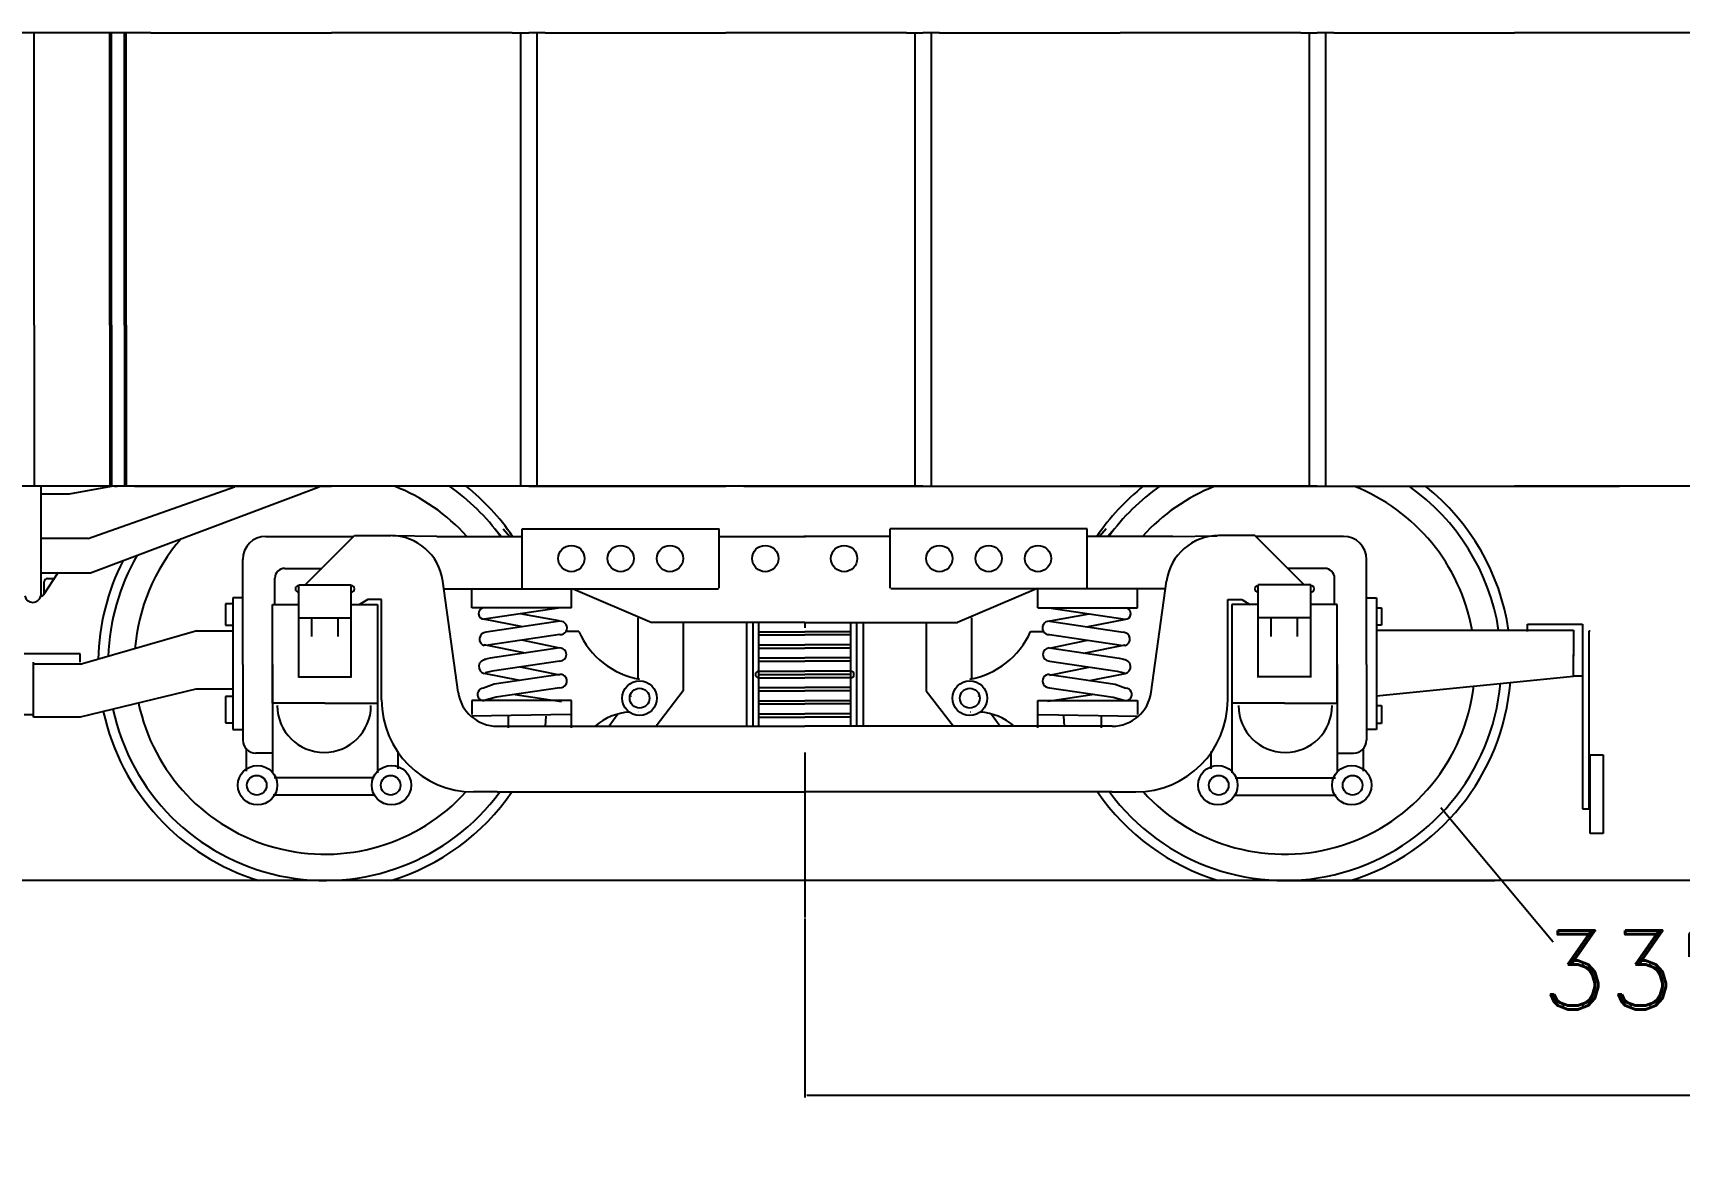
# Model space of a CAD drawing. Extents: x 0 to 750, y -2 to 474.
# Drawn here: x 101 to 226.3, y 137.9 to 223.6 of the extents above; entities that cross this region are included whole.
import ezdxf

# ---------------------------------------------------------------- set-up
doc = ezdxf.new("R2010")
doc.units = 0
doc.layers.get('0').update_dxf_attribs({"color": 1, "linetype": 'CONTINUOUS'})
doc.layers.get('DEFPOINTS').update_dxf_attribs({"linetype": 'CONTINUOUS'})
doc.layers.add('AFTER', color=1, linetype='CONTINUOUS')
doc.styles.add('DIM', font='romand', dxfattribs={"height": 6})
doc.dimstyles.get("Standard").update_dxf_attribs({"dimtxt": 2.5, "dimasz": 2.5, "dimexe": 1.25, "dimexo": 0.625, "dimtad": 1, "dimcen": 2.5, "dimazin": 3, "dimtfac": 1, "dimtmove": 0, "dimatfit": 3})

# ---------------------------------------------------------------- blocks, each defined once
blk = doc.blocks.new('*D8')
at = {"color": 0, "linetype": 'BYBLOCK'}
for p, q in [((447.237705, 157.849234), (447.237705, 142.609982)), ((159.737705, 156.23545), (159.737705, 142.609982)), ((159.917705, 142.789982), (297.021991, 142.789982)), ((447.057705, 142.789982), (309.953419, 142.789982))]:
    blk.add_line(p, q, dxfattribs=at)
for points in [[(159.917705, 142.759982), (159.917705, 142.819982), (159.737705, 142.789982)], [(447.057705, 142.759982), (447.057705, 142.819982), (447.237705, 142.789982)]]:
    blk.add_solid(points, dxfattribs=at)
at = {"layer": 'DEFPOINTS', "color": 0, "linetype": 'BYBLOCK'}
for p in [(447.237705, 157.911734), (159.737705, 156.29795), (159.737705, 142.789982)]:
    blk.add_point(p, dxfattribs=at)
at = {"color": 0, "linetype": 'BYBLOCK', "style": 'DIM'}
blk.add_text("24'", height=6, dxfattribs=at).set_placement((297.201991, 139.789982))

msp = doc.modelspace()

# ---------------------------------------------------------------- linework, layer by layer
at = {"color": 1}
for p, q in [((108.737705, 223.614754), (97.487705, 223.614754)), ((101.112705, 201.364754), (101.112705, 223.614754)), ((106.862705, 201.364754), (106.862705, 223.614754)), ((106.987705, 201.364754), (106.987705, 223.614754)), ((107.987705, 201.364754), (107.987705, 223.614754)), ((108.112705, 201.364754), (108.112705, 223.614754)), ((109.987705, 223.614754), (108.737705, 223.614754)), ((109.987705, 223.614754), (123.487705, 223.614754)), ((137.487705, 223.614754), (123.987705, 223.614754)), ((137.487705, 223.614754), (138.737705, 223.614754)), ((138.112705, 223.614754), (138.112705, 201.364754)), ((139.987705, 223.614754), (138.737705, 223.614754)), ((139.362705, 223.614754), (139.362705, 201.364754)), ((139.987705, 223.614754), (153.487705, 223.614754)), ((167.487705, 223.614754), (153.987705, 223.614754)), ((167.487705, 223.614754), (168.737705, 223.614754)), ((168.112705, 223.614754), (168.112705, 201.364754)), ((169.987705, 223.614754), (168.737705, 223.614754)), ((169.362705, 223.614754), (169.362705, 201.364754)), ((169.987705, 223.614754), (183.487705, 223.614754)), ((197.487705, 223.614754), (183.987705, 223.614754)), ((197.487705, 223.614754), (198.737705, 223.614754)), ((198.112705, 223.614754), (198.112705, 201.364754)), ((199.987705, 223.614754), (198.737705, 223.614754)), ((199.362705, 223.614754), (199.362705, 201.364754)), ((199.987705, 223.614754), (213.487705, 223.614754)), ((227.487705, 223.614754), (213.987705, 223.614754)), ((108.737705, 189.114754), (123.487705, 189.114754)), ((138.737705, 189.114754), (123.987705, 189.114754)), ((138.737705, 189.114754), (153.487705, 189.114754)), ((168.737705, 189.114754), (153.987705, 189.114754)), ((168.737705, 189.114754), (183.487705, 189.114754)), ((198.737705, 189.114754), (183.987705, 189.114754)), ((198.737705, 189.114754), (213.487705, 189.114754)), ((228.737705, 189.114754), (213.987705, 189.114754))]:
    msp.add_line(p, q, dxfattribs=at)
for p, q in [((123.487705, 223.614754), (123.737705, 223.614754)), ((123.987705, 223.614754), (123.737705, 223.614754)), ((153.487705, 223.614754), (153.737705, 223.614754)), ((153.987705, 223.614754), (153.737705, 223.614754)), ((183.487705, 223.614754), (183.737705, 223.614754)), ((183.987705, 223.614754), (183.737705, 223.614754)), ((213.487705, 223.614754), (213.737705, 223.614754)), ((213.987705, 223.614754), (213.737705, 223.614754)), ((101.112705, 201.364754), (101.112705, 189.114754)), ((106.862705, 201.364754), (106.862705, 189.114754)), ((106.987705, 201.364754), (106.987705, 189.114754)), ((107.987705, 201.364754), (107.987705, 189.114754)), ((108.112705, 201.364754), (108.112705, 189.114754)), ((138.112705, 201.364754), (138.112705, 189.114754)), ((139.362705, 201.364754), (139.362705, 189.114754)), ((168.112705, 201.364754), (168.112705, 189.114754)), ((169.362705, 201.364754), (169.362705, 189.114754)), ((198.112705, 201.364754), (198.112705, 189.114754)), ((199.362705, 201.364754), (199.362705, 189.114754)), ((108.737705, 189.114754), (97.487705, 189.114754)), ((143.487705, 189.114754), (97.737705, 189.114754)), ((101.616505, 189.075544), (101.616505, 180.956424)), ((101.616505, 188.551481), (103.799348, 188.551481)), ((103.799348, 188.551481), (106.987705, 189.114754)), ((105.218196, 185.145072), (116.350695, 189.075544)), ((105.395403, 182.524757), (122.790082, 189.075544)), ((107.237705, 189.114754), (107.425205, 189.114754)), ((107.237705, 189.114754), (107.425205, 189.114754)), ((107.237705, 189.114754), (107.425205, 189.114754)), ((123.487705, 189.114754), (123.737705, 189.114754)), ((123.987705, 189.114754), (123.737705, 189.114754)), ((163.862705, 189.114754), (143.487705, 189.114754)), ((153.487705, 189.114754), (153.737705, 189.114754)), ((153.987705, 189.114754), (153.737705, 189.114754)), ((164.362705, 189.114754), (154.612705, 189.114754)), ((164.362705, 189.114754), (154.612705, 189.114754)), ((164.362705, 189.114754), (154.612705, 189.114754)), ((164.362705, 189.114754), (154.612705, 189.114754)), ((155.112705, 189.114754), (164.862705, 189.114754)), ((155.112705, 189.114754), (164.862705, 189.114754)), ((155.112705, 189.114754), (164.862705, 189.114754)), ((155.112705, 189.114754), (164.862705, 189.114754)), ((155.112705, 189.114754), (164.862705, 189.114754)), ((155.112705, 189.114754), (164.862705, 189.114754)), ((155.112705, 189.114754), (164.862705, 189.114754)), ((155.612705, 189.114754), (175.987705, 189.114754)), ((155.612705, 189.114754), (175.987705, 189.114754)), ((155.612705, 189.114754), (175.987705, 189.114754)), ((155.612705, 189.114754), (175.987705, 189.114754)), ((175.987705, 189.114754), (221.737705, 189.114754)), ((183.487705, 189.114754), (183.737705, 189.114754)), ((183.987705, 189.114754), (183.737705, 189.114754)), ((213.487705, 189.114754), (213.737705, 189.114754)), ((213.987705, 189.114754), (213.737705, 189.114754)), ((138.237705, 185.864754), (153.237705, 185.864754)), ((138.237705, 181.364754), (138.237705, 185.864754)), ((153.237705, 181.364754), (153.237705, 185.864754)), ((166.237705, 181.364754), (166.237705, 185.864754)), ((181.237705, 185.864754), (166.237705, 185.864754)), ((181.237705, 181.364754), (181.237705, 185.864754)), ((105.218196, 185.145072), (101.616372, 185.145072)), ((118.737705, 185.302254), (125.425205, 185.302254)), ((121.737705, 181.614754), (125.480346, 185.357395)), ((125.480346, 185.357395), (128.244199, 185.357395)), ((131.737951, 185.302254), (128.364307, 185.355591)), ((131.737951, 185.302254), (136.112705, 185.302254)), ((136.112705, 185.302254), (138.237705, 185.302254)), ((153.175205, 185.302254), (159.800205, 185.302254)), ((166.300205, 185.302254), (159.675205, 185.302254)), ((183.362705, 185.302254), (181.237705, 185.302254)), ((187.737459, 185.302254), (183.362705, 185.302254)), ((187.737459, 185.302254), (191.111103, 185.355591)), ((193.995064, 185.357395), (191.231211, 185.357395)), ((197.737705, 181.614754), (193.995064, 185.357395)), ((200.737705, 185.302254), (194.050205, 185.302254)), ((116.987705, 175.552254), (116.987705, 183.552254)), ((120.175205, 182.864754), (122.987705, 182.864754)), ((199.300205, 182.864754), (196.487705, 182.864754)), ((202.487705, 175.552254), (202.487705, 183.552254)), ((101.616505, 182.524757), (105.395403, 182.524757)), ((102.914614, 182.52579), (101.83237, 180.865447)), ((101.8811, 181.083491), (101.8811, 181.850034)), ((102.1311, 182.100034), (102.626945, 182.100034)), ((119.425205, 180.114754), (119.425205, 182.114754)), ((121.237705, 181.614754), (125.237705, 181.614754)), ((133.373092, 173.447483), (132.206684, 181.903944)), ((186.102318, 173.447483), (187.268726, 181.903944)), ((198.237705, 181.614754), (194.237705, 181.614754)), ((200.050205, 180.114754), (200.050205, 182.114754)), ((101.616505, 180.956424), (101.616505, 180.763937)), ((101.642844, 180.765822), (101.650769, 180.77652)), ((101.8811, 181.083491), (101.8811, 180.91611)), ((116.987705, 180.614754), (116.237705, 180.614754)), ((116.237705, 180.614754), (116.237705, 170.614754)), ((116.987705, 175.614754), (116.987705, 180.614754)), ((116.987705, 175.614754), (116.987705, 180.614754)), ((121.237705, 174.552254), (121.237705, 181.552254)), ((121.237705, 180.114754), (121.237705, 181.114754)), ((125.237705, 174.552254), (125.237705, 181.552254)), ((126.487705, 180.489754), (125.862705, 180.114754)), ((127.550205, 180.489754), (126.487705, 180.489754)), ((127.550205, 172.857395), (127.550205, 180.489754)), ((132.289675, 181.302254), (136.112705, 181.302254)), ((134.425205, 179.864754), (134.425205, 181.239754)), ((136.112705, 181.302254), (142.112705, 181.302254)), ((141.987705, 179.864754), (141.987705, 181.239754)), ((142.112705, 181.302254), (153.175205, 181.302254)), ((142.112705, 181.302254), (148.112705, 178.739754)), ((177.362705, 181.302254), (166.300205, 181.302254)), ((177.362705, 181.302254), (171.362705, 178.739754)), ((183.362705, 181.302254), (177.362705, 181.302254)), ((177.487705, 179.864754), (177.487705, 181.239754)), ((187.185734, 181.302254), (183.362705, 181.302254)), ((185.050205, 179.864754), (185.050205, 181.239754)), ((191.925205, 172.857395), (191.925205, 180.489754)), ((191.925205, 180.489754), (192.987705, 180.489754)), ((192.987705, 180.489754), (193.612705, 180.114754)), ((194.237705, 174.552254), (194.237705, 181.552254)), ((198.237705, 174.552254), (198.237705, 181.552254)), ((198.237705, 180.114754), (198.237705, 181.114754)), ((202.487705, 175.614754), (202.487705, 180.614754)), ((202.487705, 180.614754), (203.237705, 180.614754)), ((203.237705, 180.614754), (203.237705, 170.614754)), ((116.237705, 180.177254), (115.675205, 180.177254)), ((115.675205, 180.177254), (115.675205, 178.552254)), ((119.237705, 180.114754), (121.237705, 180.114754)), ((119.237705, 172.614754), (119.237705, 180.114754)), ((121.237705, 179.114754), (125.237705, 179.114754)), ((122.237705, 177.677254), (122.237705, 179.114754)), ((124.237705, 177.677254), (124.237705, 179.114754)), ((125.237705, 180.114754), (127.237705, 180.114754)), ((127.237705, 180.114754), (127.237705, 172.614754)), ((141.987705, 179.864754), (134.425205, 179.864754)), ((141.175205, 179.864754), (135.362705, 178.989754)), ((141.050205, 178.864754), (138.097999, 179.401519)), ((147.050205, 179.114754), (147.050205, 174.451633)), ((172.425205, 179.114754), (172.425205, 174.451633)), ((177.487705, 179.864754), (185.050205, 179.864754)), ((178.300205, 179.864754), (184.112705, 178.989754)), ((178.425205, 178.864754), (181.377411, 179.401519)), ((192.237705, 180.114754), (192.237705, 172.614754)), ((194.237705, 180.114754), (192.237705, 180.114754)), ((198.237705, 179.114754), (194.237705, 179.114754)), ((195.237705, 177.677254), (195.237705, 179.114754)), ((197.237705, 177.677254), (197.237705, 179.114754)), ((200.237705, 180.114754), (198.237705, 180.114754)), ((200.237705, 172.614754), (200.237705, 180.114754)), ((203.300205, 179.864754), (203.612705, 179.864754)), ((203.612705, 179.864754), (203.612705, 178.552254)), ((113.487705, 178.114754), (104.612705, 175.552254)), ((113.425205, 178.114754), (116.237705, 178.114754)), ((115.675205, 178.552254), (116.175205, 178.552254)), ((138.302093, 178.420975), (135.300205, 178.989754)), ((141.112705, 178.844078), (135.511565, 178.000896)), ((142.550205, 178.052254), (141.612705, 178.052254)), ((159.737705, 178.739754), (148.112705, 178.739754)), ((150.487705, 178.739754), (150.487705, 173.552254)), ((155.300205, 178.739754), (155.300205, 170.864754)), ((155.800205, 178.739754), (155.800205, 170.864754)), ((156.237705, 170.857395), (156.237705, 178.739754)), ((156.237705, 178.048574), (159.737705, 178.048574)), ((159.737705, 178.739754), (171.362705, 178.739754)), ((159.737705, 178.739754), (159.737705, 178.352995)), ((163.237705, 178.048574), (159.737705, 178.048574)), ((163.237705, 170.857395), (163.237705, 178.739754)), ((163.675205, 178.739754), (163.675205, 170.864754)), ((164.175205, 178.739754), (164.175205, 170.864754)), ((168.987705, 178.739754), (168.987705, 173.552254)), ((176.925205, 178.052254), (177.862705, 178.052254)), ((178.362705, 178.844078), (183.963845, 178.000896)), ((181.173317, 178.420975), (184.175205, 178.989754)), ((203.612705, 178.552254), (203.237705, 178.552254)), ((203.237705, 178.552254), (203.237705, 172.427254)), ((203.237705, 178.177254), (218.237705, 178.177254)), ((214.737705, 178.052254), (214.737705, 178.614754)), ((214.737705, 178.614754), (218.925205, 178.614754)), ((218.237705, 178.177254), (218.237705, 176.177254)), ((218.925205, 178.614754), (218.925205, 174.677254)), ((219.425205, 164.5625), (219.425205, 178.125)), ((219.425205, 178.125), (219.5, 178.125)), ((138.490192, 176.426757), (135.362705, 177.052254)), ((135.660426, 177.012038), (135.362705, 176.989754)), ((141.112705, 177.832811), (135.660426, 177.012038)), ((141.112705, 176.821544), (135.809286, 176.023179)), ((141.112705, 176.802254), (138.226471, 177.398324)), ((156.237705, 177.798574), (159.737705, 177.798574)), ((156.237705, 177.048574), (159.737705, 177.048574)), ((156.237705, 176.798574), (159.737705, 176.798574)), ((163.237705, 177.798574), (159.737705, 177.798574)), ((163.237705, 177.048574), (159.737705, 177.048574)), ((163.237705, 176.798574), (159.737705, 176.798574)), ((178.362705, 177.832811), (183.814984, 177.012038)), ((178.362705, 176.802254), (181.248939, 177.398324)), ((178.362705, 176.821544), (183.666124, 176.023179)), ((180.985218, 176.426757), (184.112705, 177.052254)), ((183.814984, 177.012038), (184.112705, 176.989754)), ((104.612705, 176.364754), (100.362705, 176.364754)), ((101.050205, 171.552254), (101.050205, 175.739754)), ((101.050205, 175.614754), (104.737705, 175.614754)), ((104.612705, 175.739754), (104.612705, 176.364754)), ((116.987705, 175.552254), (116.987705, 169.802254)), ((119.237705, 175.552254), (119.237705, 168.802254)), ((127.237705, 175.552254), (127.237705, 168.802254)), ((135.809286, 176.023179), (135.362705, 175.927254)), ((141.112705, 175.810276), (135.958146, 175.034321)), ((141.112705, 174.739754), (138.114542, 175.35894)), ((156.237705, 176.048574), (159.737705, 176.048574)), ((156.237705, 175.798574), (159.737705, 175.798574)), ((163.237705, 176.048574), (159.737705, 176.048574)), ((163.237705, 175.798574), (159.737705, 175.798574)), ((178.362705, 175.810276), (183.517263, 175.034321)), ((178.362705, 174.739754), (181.360868, 175.35894)), ((183.666124, 176.023179), (184.112705, 175.927254)), ((192.237705, 175.552254), (192.237705, 168.802254)), ((200.237705, 175.552254), (200.237705, 168.802254)), ((202.487705, 175.552254), (202.487705, 169.802254)), ((218.237705, 174.677254), (218.237705, 176.302254)), ((121.237705, 174.614754), (125.237705, 174.614754)), ((122.237705, 174.552254), (122.237705, 174.614754)), ((124.237705, 174.552254), (124.237705, 174.614754)), ((138.052953, 174.338401), (135.362705, 174.864754)), ((135.958146, 175.034321), (135.425205, 174.927254)), ((141.112705, 174.799009), (136.107007, 174.045463)), ((156.237705, 175.048574), (159.737705, 175.048574)), ((156.237705, 174.798574), (159.737705, 174.798574)), ((156.237705, 174.548574), (159.737705, 174.548574)), ((163.237705, 175.048574), (159.737705, 175.048574)), ((163.237705, 174.798574), (159.737705, 174.798574)), ((163.237705, 174.548574), (159.737705, 174.548574)), ((178.362705, 174.799009), (183.368403, 174.045463)), ((181.422457, 174.338401), (184.112705, 174.864754)), ((183.517263, 175.034321), (184.050205, 174.927254)), ((198.237705, 174.614754), (194.237705, 174.614754)), ((203.237705, 173.177254), (218.237705, 174.677254)), ((218.925205, 174.677254), (218.237705, 174.677254)), ((218.925205, 174.677254), (218.925205, 164.5625)), ((113.425205, 173.677254), (104.612705, 171.552254)), ((116.237705, 173.677254), (113.425205, 173.677254)), ((116.237705, 173.114754), (115.675205, 173.114754)), ((115.675205, 173.114754), (115.675205, 171.114754)), ((136.107007, 174.045463), (135.300205, 173.739754)), ((136.255867, 173.056605), (135.362705, 172.802254)), ((141.112705, 173.787742), (136.255867, 173.056605)), ((137.705856, 173.274883), (141.237705, 172.739754)), ((146.51811, 173.182322), (146.475881, 173.1232)), ((150.487705, 173.552254), (148.425205, 170.864754)), ((156.237705, 173.798574), (159.737705, 173.798574)), ((156.237705, 173.548574), (159.737705, 173.548574)), ((163.237705, 173.798574), (159.737705, 173.798574)), ((163.237705, 173.548574), (159.737705, 173.548574)), ((168.987705, 173.552254), (171.050205, 170.864754)), ((172.9573, 173.182322), (172.999529, 173.1232)), ((181.769554, 173.274883), (178.237705, 172.739754)), ((178.362705, 173.787742), (183.219543, 173.056605)), ((183.219543, 173.056605), (184.112705, 172.802254)), ((183.368403, 174.045463), (184.175205, 173.739754)), ((100.362705, 171.739754), (101.050205, 171.739754)), ((123.237705, 172.614754), (119.237705, 172.614754)), ((123.237705, 172.614754), (127.237705, 172.614754)), ((134.425205, 172.802254), (134.425205, 171.739754)), ((141.987705, 172.802254), (134.425205, 172.802254)), ((141.925205, 171.739754), (134.425205, 171.614754)), ((137.175205, 171.614754), (137.175205, 170.739754)), ((140.050205, 171.614754), (139.987705, 170.864754)), ((141.987705, 170.739754), (141.987705, 172.802254)), ((145.519037, 171.783619), (144.862705, 170.864754)), ((156.237705, 172.798574), (159.737705, 172.798574)), ((156.237705, 172.548574), (159.737705, 172.548574)), ((156.237705, 171.798574), (159.737705, 171.798574)), ((163.237705, 172.798574), (159.737705, 172.798574)), ((163.237705, 172.548574), (159.737705, 172.548574)), ((163.237705, 171.798574), (159.737705, 171.798574)), ((173.956373, 171.783619), (174.612705, 170.864754)), ((177.487705, 170.739754), (177.487705, 172.802254)), ((177.487705, 172.802254), (185.050205, 172.802254)), ((177.550205, 171.739754), (185.050205, 171.614754)), ((179.425205, 171.614754), (179.487705, 170.864754)), ((182.300205, 171.614754), (182.300205, 170.739754)), ((185.050205, 172.802254), (185.050205, 171.739754)), ((196.237705, 172.614754), (192.237705, 172.614754)), ((196.237705, 172.614754), (200.237705, 172.614754)), ((203.237705, 172.427254), (203.612705, 172.427254)), ((203.612705, 172.427254), (203.612705, 171.052254)), ((104.612705, 171.552254), (101.050205, 171.552254)), ((115.675205, 171.114754), (116.237705, 171.114754)), ((116.237705, 170.614754), (116.987705, 170.614754)), ((136.344956, 170.857395), (159.737705, 170.857395)), ((156.237705, 171.548574), (159.737705, 171.548574)), ((163.237705, 171.548574), (159.737705, 171.548574)), ((183.130454, 170.857395), (159.737705, 170.857395)), ((203.237705, 170.614754), (202.487705, 170.614754)), ((203.612705, 171.052254), (203.237705, 171.052254)), ((117.237705, 169.177254), (117.237705, 167.427254)), ((202.237705, 169.177254), (202.237705, 167.427254)), ((119.237705, 168.802254), (117.987705, 168.802254)), ((119.237705, 168.802254), (119.237705, 167.364754)), ((127.237705, 168.802254), (127.237705, 167.302254)), ((128.800205, 167.614754), (128.800205, 168.927254)), ((159.737705, 168.849602), (159.737705, 164.00825)), ((190.675205, 167.614754), (190.675205, 168.927254)), ((192.237705, 168.802254), (192.237705, 167.302254)), ((200.237705, 168.802254), (201.487705, 168.802254)), ((200.237705, 168.802254), (200.237705, 167.364754)), ((219.5, 168.6875), (220.5, 168.6875)), ((219.5, 162.6875), (219.5, 168.6875)), ((220.5, 168.6875), (220.5, 162.6875)), ((126.987705, 166.927254), (119.362705, 166.927254)), ((192.487705, 166.927254), (200.112705, 166.927254)), ((127.050205, 165.614754), (119.300205, 165.614754)), ((136.344956, 165.857395), (134.550205, 165.857395)), ((136.344956, 165.857395), (159.737705, 165.857395)), ((183.130454, 165.857395), (159.737705, 165.857395)), ((183.130454, 165.857395), (184.925205, 165.857395)), ((192.425205, 165.614754), (200.175205, 165.614754)), ((218.925205, 164.5625), (219.425205, 164.5625)), ((159.737705, 164.00825), (159.737705, 156.29795)), ((220.5, 162.6875), (219.5, 162.6875)), ((107.237705, 159.114754), (15.237705, 159.114754)), ((175.987705, 159.114754), (106.987705, 159.114754)), ((123.237705, 159.114754), (107.237705, 159.114754)), ((212.237705, 159.114754), (143.487705, 159.114754)), ((212.237705, 159.114754), (143.487705, 159.114754)), ((196.237705, 159.114754), (212.237705, 159.114754)), ((394.737705, 159.114754), (201.268858, 159.114754)), ((394.737705, 159.114754), (212.237705, 159.114754))]:
    msp.add_line(p, q)
for points in [[(136.167805, 185.864754), (136.675205, 185.302254)], [(136.800061, 185.864754), (137.300205, 185.302254)], [(182.675349, 185.864754), (182.175205, 185.302254)], [(183.307604, 185.864754), (182.800205, 185.302254)]]:
    msp.add_lwpolyline(points)
for centre, radius in [((141.987705, 183.614754), 1), ((145.737705, 183.614754), 1), ((149.487705, 183.614754), 1), ((156.737705, 183.614754), 1), ((162.737705, 183.614754), 1), ((169.987705, 183.614754), 1), ((173.737705, 183.614754), 1), ((177.487705, 183.614754), 1), ((147.175205, 172.989754), 1.313987), ((172.300205, 172.989754), 1.313987), ((147.175205, 172.989754), 0.7526), ((172.300205, 172.989754), 0.7526), ((118.112705, 166.364754), 1.5), ((128.300205, 166.364754), 1.5), ((191.175205, 166.364754), 1.5), ((201.362705, 166.364754), 1.5), ((118.050205, 166.364754), 0.75), ((128.237705, 166.364754), 0.75), ((191.237705, 166.364754), 0.75), ((201.425205, 166.364754), 0.75)]:
    msp.add_circle(centre, radius)
for centre, radius, start, end in [((123.237705, 175.614754), 14.5, 41.920856, 68.59665), ((123.237705, 175.614754), 16.5, 35.952986, 54.903199), ((123.237705, 175.614754), 17.25, 34.166119, 51.50005), ((196.237705, 175.614754), 17.25, 128.49995, 145.833881), ((196.237705, 175.614754), 16.5, 125.096801, 144.047014), ((196.237705, 175.614754), 14.5, 111.40335, 138.079144), ((196.237705, 175.614754), 14.5, 10.179008, 68.59665), ((196.237705, 175.614754), 16.5, 8.934371, 54.903199), ((196.237705, 175.614754), 17.25, 8.542948, 51.50005), ((123.237705, 175.614754), 14.5, 139.036597, 175.484708), ((118.737705, 183.552254), 1.75, 90, 180), ((128.244199, 181.357395), 4, 7.853313, 90), ((191.231211, 181.357395), 4, 90, 172.146687), ((200.737705, 183.552254), 1.75, 0, 90), ((123.237705, 175.614754), 17.25, 152.954865, 178.885738), ((123.237705, 175.614754), 16.5, 150.010204, 178.076793), ((120.175205, 182.114754), 0.75, 90, 180), ((199.300205, 182.114754), 0.75, 0, 90), ((102.1311, 181.850034), 0.25, 90, 180), ((101.007496, 180.906871), 0.625, 193.042825, 346.957175), ((101.606003, 181.012998), 0.270209, 270.971202, 15.146117), ((121.237705, 181.302254), 0.25, 90, 270), ((125.237705, 181.302254), 0.25, 270, 90), ((194.237705, 181.302254), 0.25, 90, 270), ((198.237705, 181.302254), 0.25, 270, 90), ((135.362705, 179.429486), 0.439732, 98.171234, 270), ((184.112705, 179.429486), 0.439732, 270, 81.828766), ((135.511565, 177.484367), 0.516529, 90, 253.25014), ((141.148121, 178.338445), 0.506872, 265.993382, 94.006618), ((148.325448, 180.657736), 6.335769, 204.282363, 259.540091), ((171.149962, 180.657736), 6.335769, 280.459909, 335.717637), ((178.327289, 178.338445), 0.506872, 85.993382, 274.006618), ((183.963845, 177.484367), 0.516529, 286.74986, 90), ((141.104492, 176.31591), 0.5057, 270.930617, 89.069383), ((178.370918, 176.31591), 0.5057, 90.930617, 269.069383), ((135.482159, 175.389304), 0.537979, 89.409343, 257.170984), ((183.993251, 175.389304), 0.537979, 282.829016, 90.590657), ((141.140699, 174.293375), 0.506408, 266.831091, 93.168909), ((156.237705, 174.798574), 0.25, 90, 270), ((163.237705, 174.798574), 0.25, 270, 90), ((178.334711, 174.293375), 0.506408, 86.831091, 273.168909), ((196.237705, 175.614754), 16.5, 216.25323, 354.804035), ((196.237705, 175.614754), 17.25, 286.957426, 355.283664), ((134.550205, 172.857395), 7, 180, 270), ((136.344956, 173.857395), 3, 187.853313, 270), ((135.307332, 173.269396), 0.470412, 90.868051, 276.760098), ((183.130454, 173.857395), 3, 270, 352.146687), ((184.168078, 173.269396), 0.470412, 263.239902, 89.131949), ((184.925205, 172.857395), 7, 270, 0), ((196.237705, 175.614754), 14.5, 222.170685, 353.277144), ((123.237705, 175.614754), 17.25, 192.17302, 253.042574), ((123.237705, 175.614754), 16.5, 192.11009, 323.74677), ((123.237705, 175.614754), 14.5, 191.910438, 317.829315), ((123.175205, 172.427254), 3.5625, 180, 0), ((146.70932, 167.490015), 4.455538, 94.076791, 130.762206), ((146.70932, 167.490015), 4.455538, 84.805571, 84.877334), ((172.76609, 167.490015), 4.455538, 95.122666, 95.194429), ((172.76609, 167.490015), 4.455538, 49.237794, 85.923209), ((196.300205, 172.427254), 3.5625, 180, 0), ((117.987705, 169.802254), 1, 180, 270), ((201.487705, 169.802254), 1, 270, 0), ((123.237705, 175.614754), 17.25, 286.957426, 325.552975), ((196.237705, 175.614754), 17.25, 214.447025, 253.042574)]:
    msp.add_arc(centre, radius, start, end)
at = {"layer": 'AFTER'}
msp.add_line((208.146493, 164.665718), (216.688519, 154.445087), dxfattribs=at)

# ---------------------------------------------------------------- texts
at = {"layer": 'AFTER', "style": 'DIM'}
msp.add_text('33" DIA.', height=6, dxfattribs=at).set_placement((215.742172, 149.304887))

# ---------------------------------------------------------------- dimensions: what is measured, and where the dimension line sits
dim = msp.add_linear_dim(base=(159.737705, 142.789982), p1=(447.237705, 157.911734), p2=(159.737705, 156.29795), text="24'", dimstyle='Standard')
dim.commit()
dim.dimension.update_dxf_attribs({"geometry": '*D8', "text_midpoint": (303.487705, 142.789982)})

doc.saveas('drawing.dxf')
